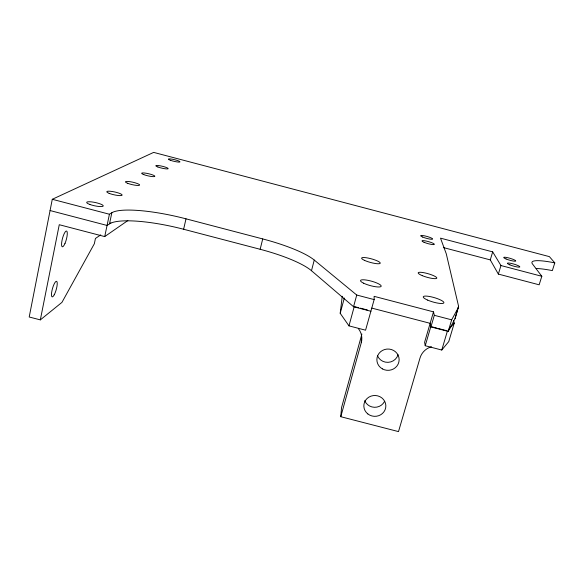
<?xml version="1.0" encoding="UTF-8"?>
<svg xmlns="http://www.w3.org/2000/svg" width="584" height="584" viewBox="0 0 584 584"><rect width="100%" height="100%" fill="white"/><g stroke="black" fill="none" stroke-linecap="round" stroke-linejoin="round"><path stroke-width="0.88" d="M431.445 346.728A16.936 16.148 -7 0 0 420.02 357.97L398.507 431.605L340.771 416.699L361.277 342.691L361.54 335.355A16.483 15.892 5.8 0 0 361.846 333.997M340.771 416.699L341.538 407.654L361.54 335.355M443.38 247.572L490.275 259.895L498.349 274.086L539.141 284.802L541.821 276.29L500.955 265.545L492.692 251.879L440.497 238.141L446.278 253.814L458.586 306.308L455.024 318.696L448.22 331.427L430.919 326.909L434.314 315.309L433.496 311.863L374.118 296.344L374.154 299.592L365.569 330.194L348.969 325.865L340.202 313.294L342.246 296.278M536.221 268.516A48.53 7.607 17 0 1 552.347 270.604L554.8 262.873L549.391 256.632L153.658 152.395L52.283 199.29L29.2 317.002L40.332 319.879L61.948 302.373L94.352 243.718L95.44 238.462L100.725 234.885M40.332 319.879L59.261 224.716L104.718 236.586L127.859 220.548M104.718 236.586L109.42 214.24L111.843 212.737A65.503 13.585 12.9 0 1 186.004 218.832L262.72 238.929A64.715 13.673 13.9 0 1 314.258 260.062L356.736 295.037L374.154 299.592M111.843 212.737L109.507 223.84A65.335 14.242 12.8 0 1 183.624 229.257L260.157 249.288A64.547 14.33 13.9 0 1 311.484 270.721L353.554 306.724L370.913 311.257M455.024 318.696L458.586 306.308M183.624 229.257L186.004 218.832M260.157 249.288L262.72 238.929M311.484 270.721L314.258 260.062M340.202 313.294L344.326 298.03M353.554 306.724L356.736 295.037M348.969 325.865L354.24 306.563M433.496 311.863L424.604 342.297L425.225 345.728L441.767 350.035L448.753 341.596L454.264 323.113L453.476 320.543M425.225 345.728L430.839 326.551L436.963 328.142M441.767 350.035L447.454 330.887M448.22 331.427L451.658 319.835L458.287 307.731M490.275 259.895L492.692 251.879M498.349 274.086L500.955 265.545M448.585 329.588L454.264 323.113M110.872 222.942L107.062 225.446L50.071 210.547M434.314 315.309L451.658 319.835M371.796 308.096L430.145 323.324L430.919 326.909M355.116 306.79L358.627 307.71M360.386 308.162L367.409 309.994M438.708 328.602L446.577 330.654M52.283 199.29L109.42 214.24M541.821 276.29L532.484 263.961A48.625 7.249 16.9 0 1 554.8 262.873M384.527 401.391A10.738 10.191 1.9 0 1 374.388 407.296A10.738 10.191 1.9 0 1 364.723 400.668M398.062 354.685A10.855 10.41 -0.8 0 1 388.024 362.343A10.855 10.41 -0.8 0 1 377.388 355.488M358.328 328.529A16.914 16.279 5.9 0 1 361.277 342.691M143.795 174.616A6.796 1.102 13 0 0 154.716 176.47A6.796 1.102 13 0 0 146.19 173.244A6.796 1.102 13 0 0 143.795 174.616M364.379 260.303A9.672 1.869 15.3 0 0 379.98 263.501A9.672 1.869 15.3 0 0 368.438 258.128A9.672 1.869 15.3 0 0 364.379 260.303M127.699 183.318A7.293 1.263 12.8 0 0 139.474 185.245A7.293 1.263 12.8 0 0 130.436 181.741A7.293 1.263 12.8 0 0 127.699 183.318M89.87 204.466A8.497 1.679 12.1 0 0 103.2 206.086A8.497 1.679 12.1 0 0 91.812 201.925A8.497 1.679 12.1 0 0 89.87 204.466M509.905 264.866A6.475 1.022 16.4 0 0 519.796 266.968A6.475 1.022 16.4 0 0 511.153 263.391A6.475 1.022 16.4 0 0 509.905 264.866M506.094 258.989A6.293 0.971 16.4 0 0 515.723 261.055A6.293 0.971 16.4 0 0 507.35 257.61A6.293 0.971 16.4 0 0 506.094 258.989M424.094 242.302A6.424 1.037 15.7 0 0 434.262 244.484A6.424 1.037 15.7 0 0 426.225 241.053A6.424 1.037 15.7 0 0 424.094 242.302M363.598 283.182A10.731 2.3 15.4 0 0 380.885 286.598A10.731 2.3 15.4 0 0 368.081 280.364A10.731 2.3 15.4 0 0 363.598 283.182M422.305 275.655A9.694 1.861 15.9 0 0 436.81 278.145A9.694 1.861 15.9 0 0 423.378 272.611A9.694 1.861 15.9 0 0 422.305 275.655M427.656 300.103A10.753 2.285 16.2 0 0 443.876 302.826A10.753 2.285 16.2 0 0 429.152 296.424A10.753 2.285 16.2 0 0 427.656 300.103M422.648 237.038A6.249 0.986 15.6 0 0 432.54 239.17A6.249 0.986 15.6 0 0 424.736 235.878A6.249 0.986 15.6 0 0 422.648 237.038M109.15 193.341A7.869 1.453 12.5 0 0 121.932 195.348A7.869 1.453 12.5 0 0 112.318 191.516A7.869 1.453 12.5 0 0 109.15 193.341M170.367 160.264A5.986 0.869 13.4 0 0 179.887 161.98A5.986 0.869 13.4 0 0 172.236 159.191A5.986 0.869 13.4 0 0 170.367 160.264M157.906 166.995A6.366 0.971 13.3 0 0 168.075 168.783A6.366 0.971 13.3 0 0 160.009 165.783A6.366 0.971 13.3 0 0 157.906 166.995M367.825 413.925A11.008 10.424 2 0 0 385.695 407.705A11.008 10.424 2 0 0 371.015 396.134A11.008 10.424 2 0 0 367.825 413.925M382.374 368.884A11.14 10.658 -0.6 0 0 399.142 359.744A11.14 10.658 -0.6 0 0 382.505 350.422A11.14 10.658 -0.6 0 0 382.374 368.884M64.999 243.411A8.161 2 -75 0 0 66.569 231.03A8.161 2 -75 0 0 61.714 242.272A8.161 2 -75 0 0 64.999 243.411M54.239 294.774A8.081 1.949 -74.3 0 0 56.904 281.612A8.081 1.949 -74.3 0 0 51.918 290.854A8.081 1.949 -74.3 0 0 54.239 294.774"/></g></svg>
